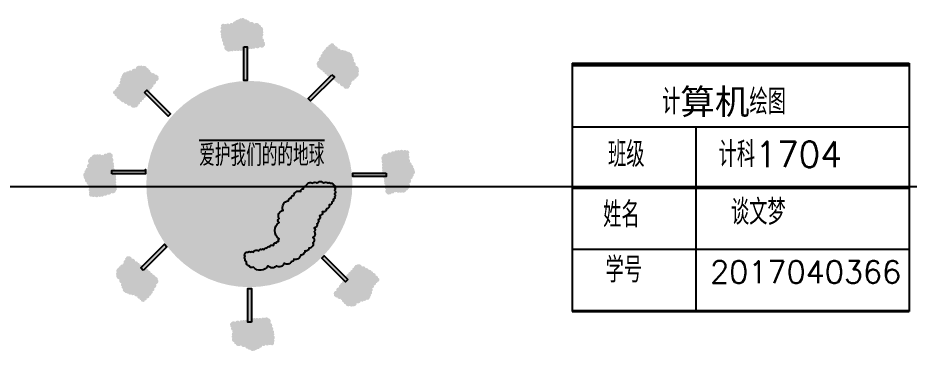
# Model space of a CAD drawing. Header units: millimetres. Extents: x -1960 to 11416, y -605 to 1694.
# Drawn here: x 5263 to 11416, y -605 to 1694 of the extents above; entities that cross this region are included whole.
import ezdxf

# ---------------------------------------------------------------- set-up
doc = ezdxf.new("R2010")
doc.units = ezdxf.units.MM
doc.styles.get("Standard").update_dxf_attribs({"font": 'txt', "bigfont": 'gbcbig.shx'})

# ---------------------------------------------------------------- blocks, each defined once
blk = doc.blocks.new('树')
h = blk.add_hatch(color=0)
h.set_gradient(color1=(0, 255, 0), color2=(153, 255, 153), one_color=1, tint=0.800000011920929, name='INVCURVED')
edge = h.paths.add_edge_path()
edge.add_arc((-162.6497972356574, 319.0718446079256), 32.40550292759453, 151.5923528921612, 261.59235279267114, ccw=False)
edge.add_arc((-184.9861360964805, 358.4702217715026), 24.76198762469645, 145.578493425688, 255.5784933261994, ccw=False)
edge.add_arc((-198.5308234260392, 392.4115753263513), 21.09780792847723, 140.9634160033212, 250.9634159038294, ccw=False)
edge.add_arc((-209.6989901537818, 423.2696030387242), 18.32913511496804, 143.455418828712, 253.45541872922348, ccw=False)
edge.add_arc((-216.1141110966719, 446.0521216863049), 14.48872704222621, 125.00000004974609, 234.99999995025388, ccw=False)
edge.add_arc((-211.1278756360043, 476.9101446445852), 23.18196326756116, 125.00000004974419, 234.9999999502558, ccw=False)
edge.add_arc((-214.4520326097827, 510.14186167658), 17.38647245067169, 125.00000004974419, 234.9999999502559, ccw=False)
edge.add_arc((-213.7375838371527, 534.5884341824822), 14.77633907549962, 113.6769168519337, 223.6769167524416, ccw=False)
edge.add_arc((-207.7888489035977, 539.8006806711362), 14.50597626966946, 35.00000004974521, 144.9999999502549, ccw=False)
edge.add_arc((-186.400151820073, 541.4647260828265), 11.60480163248732, 35.000000049745324, 144.9999999502547, ccw=False)
edge.add_arc((-160.2584122805492, 536.472564507865), 20.30836972278493, 35.0000000497451, 144.999999950255, ccw=False)
edge.add_arc((-123.6629581147636, 541.2199442086605), 21.11914280312157, 50.92738428876203, 160.9273841892717, ccw=False)
edge.add_arc((-91.82053434193949, 558.7902248142182), 18.56810787367291, 73.62652983532439, 183.6265297358329, ccw=False)
edge.add_arc((-67.34087328930582, 573.7420294718943), 19.45719106481041, 61.53778068641702, 171.5377805869267, ccw=False)
edge.add_arc((-47.61426675570965, 590.6026783086875), 10.4565801126966, 68.65861989689671, 178.6586197974059, ccw=False)
edge.add_arc((-35.0172178745961, 597.7237520832), 9.173305763967079, 53.41448387250631, 163.4144837730153, ccw=False)
edge.add_arc((-13.86171379574171, 587.02977182462), 23.92220789068582, 20.979795382670318, 130.9797952831798, ccw=False)
edge.add_arc((17.03306819978297, 582.5271655513579), 15.62086708804439, 13.222107934182816, 123.22210783469171, ccw=False)
edge.add_arc((37.47413556904758, 568.2850011090729), 18.56810787367412, -3.626529735829024, 106.3734701646799, ccw=False)
edge.add_arc((72.40751124794406, 545.0129187131627), 27.51988934748022, 16.585496856861425, 126.58549675737089, ccw=False)
edge.add_arc((121.6000142948424, 529.8163237346885), 32.43513865793949, 24.7071525453577, 134.7071524458678, ccw=False)
edge.add_arc((151.5471665761088, 528.886623945496), 14.49494620278781, -18.097337240779723, 91.90266265972821, ccw=False)
edge.add_arc((159.8724287691839, 496.3645471288935), 28.5450921134358, -31.012189277834523, 78.98781062267602, ccw=False)
edge.add_arc((176.0268276287434, 469.7890624234437), 14.48872704222621, -54.99999995025388, 54.99999995025388, ccw=False)
edge.add_arc((171.988221882335, 445.3424899175416), 17.62686612668181, -64.47341156866003, 45.52658833185171, ccw=False)
edge.add_arc((172.9358515965941, 419.9414868754507), 11.59098163378147, -54.999999950253425, 54.999999950253425, ccw=False)
edge.add_arc((175.0791825225961, 388.8386688422829), 22.07266046015161, -31.7766943168171, 78.22330558369231, ccw=False)
edge.add_arc((191.9480334836353, 364.39209158229), 12.9621998526269, -28.40765874930338, 81.59234115120393, ccw=False)
edge.add_arc((192.6624822562653, 348.0210149404586), 14.77633618413724, -66.3230271579447, 43.67697274256318, ccw=False)
edge.add_arc((173.8835054369292, 344.7176295241813), 26.74622284481143, 227.5143696222659, 337.5143695227757, ccw=False)
edge.add_arc((132.7681897567727, 337.596547303039), 26.27108012830496, 221.332708925409, 331.3327088259188, ccw=False)
edge.add_arc((95.45828681835792, 325.4832866136728), 18.34659755572458, 233.41449840009352, 343.4144983006032, ccw=False)
edge.add_arc((72.64070425261161, 319.0718446079247), 14.50599099592129, 215.0000000497449, 324.99999995025513, ccw=False)
edge.add_arc((51.96645594171878, 313.3700259243064), 9.173291791756023, 233.4145129277077, 343.41451282821686, ccw=False)
edge.add_arc((33.66872282730674, 307.9130144547485), 12.97147388456872, 241.5377516243273, 351.53775152483627, ccw=False)
edge.add_arc((18.69514668667307, 299.1278614820246), 9.17329179175809, 233.4145129277028, 343.4145128282133, ccw=False)
edge.add_arc((-3.407987106442306, 303.410408181486), 20.30838444903676, 215.0000000497449, 324.99999995025513, ccw=False)
edge.add_arc((-31.92625390548528, 300.0822920182136), 14.50599099591914, 215.0000000497453, 324.9999999502547, ccw=False)
edge.add_arc((-58.06799344500905, 301.7463458765349), 17.40718035935311, 215.000000049745, 324.999999950255, ccw=False)
edge.add_arc((-86.58624818101453, 301.7463458765349), 17.40718035935311, 215.000000049745, 324.999999950255, ccw=False)
edge.add_arc((-116.7665814039101, 299.3726518028204), 17.64672367651359, 224.4512689075969, 334.45126880810665, ccw=False)
edge.add_arc((-138.1552784874339, 289.6330936337999), 9.1733057639686, 233.41448387249432, 343.41448377300327, ccw=False)
edge.add_arc((-153.8432913376591, 292.96120135044), 14.79257502899041, 203.7031703068808, 313.7031702073912, ccw=False)
h = blk.add_hatch(color=0)
h.set_gradient(color1=(127, 63, 0), one_color=1, tint=1, name='INVCYLINDER')
h.paths.add_polyline_path([(-3.665933440166555, 326.9987016952273), (30.01638768127305, 326.9987016952273), (30.01638768127305, -3.816460982649005), (-3.665933440166555, -3.816460982649005)])
at = {"color": 0}
blk.add_lwpolyline([(-3.665933440166555, 326.9987016952273), (30.01638768127305, 326.9987016952273), (30.01638768127305, -3.816460982649005), (-3.665933440166555, -3.816460982649005)], close=True, dxfattribs=at)
blk = doc.blocks.new('地球村')
h = blk.add_hatch(color=0)
h.set_gradient(color1=(0, 255, 255), color2=(153, 255, 255), one_color=1, tint=0.800000011920929, name='INVSPHERICAL')
edge = h.paths.add_edge_path()
edge.add_arc((-16.1067164913984, 8.157467929828272), 711.3286625713952, 0, 360)
h = blk.add_hatch(color=0)
h.set_gradient(color1=(0, 255, 0), color2=(153, 255, 153), one_color=1, tint=0.800000011920929, name='INVSPHERICAL')
edge = h.paths.add_edge_path()
edge.add_arc((251.1710218710887, 540.7991977686141), 27.53464464641602, 52.08355729081768, 162.083557191328)
edge.add_arc((222.9773473267069, 537.9987229440788), 11.44602506159863, 79.96589573062735, 189.9658956311392)
edge.add_arc((205.894255278301, 519.6066371501532), 17.40923492891259, 70.5053950776673, 180.5053949781786)
edge.add_arc((185.3315256286605, 509.838608831831), 10.11863494625618, 71.83713670322518, 181.837136603734)
edge.add_arc((168.0857161681506, 502.0514435564504), 10.32297480565316, 46.29682267977518, 156.2968225802862)
edge.add_arc((152.6610748539424, 497.0820023687005), 10.90100052585121, 56.7778707314867, 166.7778706319954)
edge.add_arc((133.2582266239442, 490.9513183662333), 12.31473187920099, 44.45126762074866, 154.4512675212589)
edge.add_arc((121.8118042885635, 486.1527095883083), 10.11526613988882, 88.0973567996993, 198.0973567002119)
edge.add_arc((115.8392947361335, 470.7491850459268), 12.79095449135161, 106.5445163129659, 216.5445162134751)
edge.add_arc((109.2054797363089, 450.8714625280844), 12.79094982950089, 106.5445788851692, 216.5445787856803)
edge.add_arc((104.2301275337195, 432.1549912715876), 12.30087186745131, 115.5266107488775, 225.5266106493866)
edge.add_arc((93.61811435229356, 412.1064410980124), 11.44602096022385, 79.96587517577808, 189.965875076289)
edge.add_arc((84.32871872336182, 396.7029297563539), 13.56846757288813, 98.40765566873641, 208.4076555692459)
edge.add_arc((71.55967343015072, 377.3204082176402), 12.95433690570611, 86.30686410450733, 196.306864005016)
edge.add_arc((61.60895696193256, 363.0781602765036), 10.891593583272, 103.1750601995623, 213.1750601000706)
edge.add_arc((54.47658138174484, 343.69564718442), 13.56846757288922, 98.40765566872794, 208.4076555692372)
edge.add_arc((46.18432438191121, 324.9791806820175), 12.7909443243095, 106.544570655391, 216.5445705558993)
edge.add_arc((24.96029594257561, 304.7597980986158), 16.69408057638883, 49.02019060498625, 159.0201905054957)
edge.add_arc((1.080668153388615, 304.9306305084405), 10.12297257125395, 35.00000004974481, 144.9999999502552)
edge.add_arc((-17.1622899227732, 303.7693708004612), 12.14756708550389, 35.00000004974511, 144.9999999502549)
edge.add_arc((-37.0637107961702, 303.7693623538302), 12.14758181175579, 35.00000004974522, 144.9999999502548)
edge.add_arc((-66.0814235919388, 309.7292392863659), 19.09360593526647, 3.025264416222281, 113.0252643167316)
edge.add_arc((-84.8229630456899, 329.2825631409183), 11.44603137946095, 350.0341770175198, 460.0341769180305)
edge.add_arc((-100.2476076887506, 338.5553904801073), 13.5781627083693, 8.46222258859525, 118.4622224891051)
edge.add_arc((-120.1490164991101, 348.4942559623463), 13.57816270836732, 8.462222588591159, 118.4622224891008)
edge.add_arc((-138.3919866383094, 359.5943727059338), 11.80160956240713, 4.06636388952655, 114.0663637900362)
edge.add_arc((-159.2905527985076, 361.5752526421355), 18.33321722659975, 28.66729027373916, 138.667290174249)
edge.add_arc((-193.6194576362759, 364.2221575206648), 22.63480799931293, 24.70715827857405, 134.7071581790836)
edge.add_arc((-205.9003045175014, 368.0475930176225), 12.79094982950202, 106.5445788851719, 216.5445787856812)
edge.add_arc((-216.5123264331141, 350.3215490592817), 10.11527498237845, 88.09729009738787, 198.0972899979003)
edge.add_arc((-219.1679378460012, 337.2405655802139), 12.13310862553629, 125.0000000497459, 234.9999999502541)
edge.add_arc((-220.3278126079458, 319.0193169502035), 10.11092869100803, 125.0000000497459, 234.9999999502541)
edge.add_arc((-219.1679345171506, 300.7980635661014), 12.13311442921044, 125.0000000497454, 234.9999999502546)
edge.add_arc((-220.3278126079458, 282.5768101819993), 10.11092869100803, 125.0000000497459, 234.9999999502541)
edge.add_arc((-216.0137537897135, 273.9700368175655), 10.11865021185806, 178.162887088195, 288.1628869887042)
edge.add_arc((-194.9524548255213, 267.0197241402433), 18.10421694448987, 188.4622225885934, 298.462222489104)
edge.add_arc((-152.6671394850291, 252.4530870439957), 33.68425936758292, 182.2958142657932, 292.2958141663028)
edge.add_arc((-129.275694715936, 223.7805010421683), 10.90100052585119, 193.2221293680103, 303.2221292685199)
edge.add_arc((-114.1868932411344, 208.7013704089876), 10.89159358327209, 146.8249398999294, 256.8249398004377)
edge.add_arc((-110.8699917727427, 189.8140751892996), 10.11092869100878, 125.000000049743, 234.999999950257)
edge.add_arc((-112.5284425069403, 172.0880396775909), 10.31163720956952, 113.6769433175322, 223.6769432180405)
edge.add_arc((-129.275694715936, 153.5251299204714), 14.73796195050512, 50.92737196358708, 160.9273718640962)
edge.add_arc((-143.5404579393489, 148.2313117167831), 10.11526613988882, 88.0973567996993, 198.0973567002119)
edge.add_arc((-147.3559353799938, 136.8067973714577), 10.11092288733388, 125.0000000497466, 234.9999999502534)
edge.add_arc((-143.3777251353549, 118.0903308690539), 14.29935333421247, 133.1396570740495, 243.1396569745613)
edge.add_arc((-140.7221291143578, 99.37385961255961), 10.89159358327293, 146.8249398999402, 256.8249398004485)
edge.add_arc((-126.294633086949, 85.79765350700688), 17.16904801162882, 170.0341390980711, 280.0341389985804)
edge.add_arc((-102.4150086266163, 63.7682233972256), 21.50723196643817, 166.2197405856423, 276.219740486151)
edge.add_arc((-89.6459720675939, 27.4792913291202), 18.19967164381567, 125.0000000497454, 234.9999999502546)
edge.add_arc((-71.73884176779939, 0.3268706713848815), 30.87743719377773, 156.6379787875067, 266.6379786880156)
edge.add_arc((-60.61787297736737, -31.31703576552411), 12.95771338759001, 176.373459955451, 286.3734598559624)
edge.add_arc((-50.49406153677592, -31.81225363791748), 13.57816270836727, 241.5377775108992, 351.5377774114088)
edge.add_arc((-46.00689568313101, -10.44886060963188), 25.01481337971065, 290.9476663347916, 400.9476662353018)
edge.add_arc((-31.25393404773422, 15.38873039411635), 10.31163720956957, 293.6769433175322, 403.6769432180403)
edge.add_arc((-29.59548331354017, 30.79224648986553), 10.11092869100803, 305.0000000497459, 414.999999950254)
edge.add_arc((-32.57654161367464, 55.14418756897533), 18.31193107348191, 298.652315631415, 408.6523155319235)
edge.add_arc((-26.2785818451448, 77.17360923212425), 10.11092869100803, 305.0000000497459, 414.999999950254)
edge.add_arc((-20.14335155175831, 95.56568657941887), 10.11526613988882, 268.0973567996994, 378.0973567002119)
edge.add_arc((-2.236233315003119, 104.5141163168704), 10.12297257125395, 215.0000000497448, 324.9999999502552)
edge.add_arc((13.6869806426057, 108.9883396322269), 12.80315135083714, 233.4144752013299, 343.4144751018384)
edge.add_arc((38.72648652258613, 111.8060684739486), 14.31570464801893, 206.8794414524546, 316.8794413529651)
edge.add_arc((69.90122269595304, 104.1897308543015), 20.83864281514285, 185.9743629917989, 295.9743628923098)
edge.add_arc((91.95966694694653, 84.63638535239568), 12.95771338759002, 176.3734599554508, 286.3734598559625)
edge.add_arc((112.359660463746, 76.52482986035614), 17.29562089344821, 194.4663866486598, 304.4663865491702)
edge.add_arc((137.2364335397324, 65.42469622350757), 15.41600729266874, 191.8260956347885, 301.8260955352982)
edge.add_arc((153.6582201407418, 58.13275251306129), 10.12298729750584, 215.000000049745, 324.999999950255)
edge.add_arc((168.757395846962, 74.37312596095887), 23.0735810299869, 252.8419335876234, 362.841933488134)
edge.add_arc((196.4524977479414, 93.5848235364789), 18.65644788183822, 255.5675652583912, 365.5675651589018)
edge.add_arc((209.5573828805591, 113.7869399635218), 19.18642474425366, 286.5445788851657, 396.5445787856751)
edge.add_arc((215.6926165027944, 138.4632749518313), 16.1774801019391, 305.0000000497461, 414.9999999502539)
edge.add_arc((217.5137967121373, 158.8362190346078), 10.31163720956966, 316.3230567819595, 426.3230566824678)
edge.add_arc((210.8799937753502, 173.0784754223763), 11.79498730473632, 335.9938570603153, 445.993856960828)
edge.add_arc((201.9264346569707, 195.2787258028119), 14.29935333421181, 313.139657074052, 423.1396569745597)
edge.add_arc((202.5877401043654, 216.3177164752659), 10.11092869100878, 305.000000049743, 414.9999999502569)
edge.add_arc((198.6095365174297, 235.0341829776706), 14.29934758900517, 313.1396603665901, 423.1396602671011)
edge.add_arc((195.7912043635879, 261.042601637152), 16.17748590561325, 305.0000000497458, 414.9999999502542)
edge.add_arc((220.993430984523, 290.381234228657), 22.63479351004463, 225.2928484815006, 335.2928483820106)
edge.add_arc((246.36877670391, 291.6960723292731), 11.80160956240707, 245.9336362099638, 355.9336361104735)
edge.add_arc((264.1131741997087, 299.9784517845086), 10.90098685062519, 236.7778994481329, 346.7778993486419)
edge.add_arc((270.5842443325018, 306.928756015201), 10.31163720957004, 293.6769433175199, 403.676943218028)
edge.add_arc((267.7659188363614, 321.666225521271), 12.7909443243103, 323.4554294441101, 433.4554293446184)
edge.add_arc((257.6524782983361, 346.5133844727731), 18.64467698114403, 317.5432597351719, 427.5432596356825)
edge.add_arc((255.159615081333, 366.8863333096414), 10.11526613988856, 341.902643299788, 451.9026432003006)
edge.add_arc((249.0243847879465, 385.2784106569369), 10.11092869100878, 305.000000049743, 414.9999999502569)
edge.add_arc((249.0243847879465, 401.8431864606663), 10.11092869100803, 305.0000000497459, 414.999999950254)
edge.add_arc((255.9940308929908, 433.1626857876539), 23.06681601570542, 267.0919477420872, 377.0919476425964)
edge.add_arc((288.3286418283042, 457.0194174410002), 19.93604569464662, 238.9371673980619, 348.9371672985724)
edge.add_arc((287.5046035769155, 461.1347134728907), 21.88131147385727, 338.7215877674063, 448.7215876679167)
edge.add_arc((273.9011458008972, 485.486667752721), 14.30753132699745, 350.0341043688587, 460.0341042693679)
edge.add_arc((259.6363946405218, 498.7384883957042), 11.80159693077338, 4.066327138026339, 114.0663270385364)
edge.add_arc((249.0243881167989, 517.7966028244954), 10.11092288733463, 305.0000000497436, 414.9999999502564)
edge.add_arc((253.9997369905359, 537.845152998072), 11.79498730473461, 274.0061430391815, 384.0061429396903)
edge.add_arc((259.4736618365278, 553.7438869662159), 12.30087186745131, 295.5266107488774, 405.5266106493867)
h = blk.add_hatch(color=0)
h.set_gradient(color1=(0, 255, 0), color2=(153, 255, 153), one_color=1, tint=0.800000011920929, name='CYLINDER')
edge = h.paths.add_edge_path()
edge.add_arc((-507.7135541947682, -83.2821896197338), 11.79498232969549, 94.00612852173663, 204.0061284222488, ccw=False)
edge.add_arc((-493.9473723489464, -71.85767527440771), 14.59421627403765, 68.65859387067741, 178.6585937711884, ccw=False)
edge.add_arc((-479.1840485451721, -62.41402766456417), 10.32297480565257, 46.296822679775175, 156.2968225802862, ccw=False)
edge.add_arc((-461.6023838533638, -64.73655552715502), 14.31571922661418, 26.879449777949617, 136.87944967846, ccw=False)
edge.add_arc((-440.0425122457691, -66.8882425332888), 12.31473187920099, 25.548732478740988, 135.5487323792513, ccw=False)
edge.add_arc((-416.8241899039785, -72.52372555662589), 16.32251882558627, 27.883380174867227, 137.8833800753769, ccw=False)
edge.add_arc((-397.584074477978, -75.66584830754607), 11.80159693077093, 4.066327138025713, 114.06632703853671, ccw=False)
edge.add_arc((-380.9995550729745, -85.60472223641534), 11.80160956240895, 4.066363889531885, 114.0663637900418, ccw=False)
edge.add_arc((-355.4510869262849, -121.5692603953213), 39.29551863350832, 0.5233321668214899, 110.52333206733101, ccw=False)
edge.add_arc((-320.2981471659805, -130.6539928608697), 10.31163720957035, -43.67694321804407, 66.32305668246983, ccw=False)
edge.add_arc((-319.799574522578, -147.7139865369926), 12.13311442920918, -54.9999999502557, 54.999999950255585, ccw=False)
edge.add_arc((-322.455170543577, -160.7949832167822), 10.11526613988856, -91.90264320030059, 18.097356700212003, ccw=False)
edge.add_arc((-331.0832761170059, -165.0983656756829), 10.12298729750584, 215.000000049745, 324.9999999502551, ccw=False)
edge.add_arc((-348.9904030879516, -174.0467991056746), 10.11526149894195, -91.90266293953982, 18.097336960969812, ccw=False)
edge.add_arc((-357.4453928917774, -195.7518268596249), 14.15530016741159, -54.999999950255926, 54.999999950255926, ccw=False)
edge.add_arc((-348.491833773398, -220.2745966560191), 12.95432769960725, -16.306914841538912, 93.69308505896993, ccw=False)
edge.add_arc((-334.064337745991, -235.1829033260047), 11.44603548083074, -9.965843537338117, 100.03415636317351, ccw=False)
edge.add_arc((-324.7749267251675, -250.5864109751228), 13.56846757288716, -28.407655569244127, 81.59234433126682, ccw=False)
edge.add_arc((-309.6861373134052, -266.6559689064592), 10.11863842580824, -1.837162905177081, 108.16283699533261, ccw=False)
edge.add_arc((-299.2368569359751, -277.0900475069984), 10.11526149894187, -18.097336960969585, 91.90266293953982, ccw=False)
edge.add_arc((-286.4678149716128, -289.8466539701276), 10.11865021185742, -1.837112911800375, 108.1628869887108, ccw=False)
edge.add_arc((-277.8397093981857, -306.4114213272263), 16.30816513234065, -25.225727587962524, 84.77427231254887, ccw=False)
edge.add_arc((-262.7509199864216, -323.4714150033478), 10.11526613988888, -18.09735670021172, 91.90264320030059, ccw=False)
edge.add_arc((-260.5938966088252, -333.7346743947851), 10.3116372095707, -66.32305668248188, 43.67694321803191, ccw=False)
edge.add_arc((-262.2523473430228, -351.460709906495), 10.11092869100803, -54.999999950253994, 54.99999995025411, ccw=False)
edge.add_arc((-256.1171137207875, -369.8527824996982), 10.115261498941, -18.097336960966288, 91.90266293954511, ccw=False)
edge.add_arc((-243.3480717564271, -382.6093889628287), 10.11865021185981, -1.8371129117975897, 108.16288698871179, ccw=False)
edge.add_arc((-223.2839180790343, -389.901332673275), 12.14756708550389, 35.0000000497451, 144.9999999502549, ccw=False)
edge.add_arc((-208.52059427526, -393.7095057064146), 11.80159693077333, 4.066327138026622, 114.06632703853629, ccw=False)
edge.add_arc((-203.209402233264, -405.6292426782245), 14.29935333421252, -46.860342925950306, 63.139656974561376, ccw=False)
edge.add_arc((-208.1847544358534, -423.0136302635481), 16.3081651323393, -84.77427231254211, 25.225727587969175, ccw=False)
edge.add_arc((-216.812847946243, -439.5784060672753), 10.11863842580736, -108.16283699533898, 1.8371629051720788, ccw=False)
edge.add_arc((-232.237489260453, -445.5382661065501), 12.80315135083776, 233.4144752013297, 343.41447510183866, ccw=False)
edge.add_arc((-250.6431888747975, -460.617391985639), 11.7949823296951, -85.99387147826309, 24.006128422244615, ccw=False)
edge.add_arc((-254.6213991194345, -486.3014167359207), 14.72305860268394, -39.03657756132333, 70.96342233918841, ccw=False)
edge.add_arc((-247.3262907352546, -505.0178879924158), 10.3116372095704, -43.67694321804379, 66.32305668246988, ccw=False)
edge.add_arc((-249.9818867562499, -512.4634100955016), 10.11863842580559, -108.16283699533147, 1.8371629051798095, ccw=False)
edge.add_arc((-265.2437832034266, -511.1313264243274), 16.32250421278496, 207.8833737707149, 317.883373671225, ccw=False)
edge.add_arc((-285.8168837556368, -492.2440227580082), 27.22364668721109, 173.0467220522196, 283.0467219527299, ccw=False)
edge.add_arc((-322.8014000062904, -457.2871743610768), 33.19114602577358, 177.4643897037948, 287.46438960430487, ccw=False)
edge.add_arc((-356.7944616757995, -442.8913612280215), 12.95432769960725, 163.693085158461, 273.69308505896987, ccw=False)
edge.add_arc((-369.5635069690106, -429.1443142660142), 10.11527498237933, 161.9027100020963, 271.9027099026068, ccw=False)
edge.add_arc((-377.1944672556383, -412.579546908916), 13.56846757288716, 151.5923444307558, 261.5923443312669, ccw=False)
edge.add_arc((-385.4867209266195, -393.8630756524204), 12.7909498295027, 143.4554212143282, 253.45542111483752, ccw=False)
edge.add_arc((-393.2804019542018, -375.6418222683196), 10.891593583272, 146.8249398999294, 256.82493980043773, ccw=False)
edge.add_arc((-398.7543301290407, -357.4205736383079), 12.79094432431018, 143.4554294441101, 253.45542934461838, ccw=False)
edge.add_arc((-420.4769312117787, -334.3834537665546), 19.20472004014979, 196.5855179589373, 306.5855178594471, ccw=False)
edge.add_arc((-455.4671535599791, -328.2527613174552), 20.24595986875982, 215.000000049745, 324.999999950255, ccw=False)
edge.add_arc((-467.9107332452004, -330.4217192340402), 10.31163720956957, 136.3230567819598, 246.3230566824679, ccw=False)
edge.add_arc((-468.9078785320016, -310.5439882695655), 14.29935333421252, 133.1396570740497, 243.1396569745614, ccw=False)
edge.add_arc((-471.7262073569946, -290.1710394326973), 12.13311442920918, 125.0000000497443, 234.9999999502557, ccw=False)
edge.add_arc((-473.2219286160471, -261.840101357255), 19.18641923906183, 143.4554267008518, 253.4554266013604, ccw=False)
edge.add_arc((-479.1944227765889, -229.8718142118696), 22.60958615549301, 135.3168579320896, 245.31685783259832, ccw=False)
edge.add_arc((-491.1290435239534, -204.5294326338812), 10.31163720957004, 136.323056781972, 246.32305668248, ccw=False)
edge.add_arc((-492.7874942581511, -189.1259165381324), 10.11092869100878, 125.000000049743, 234.999999950257, ccw=False)
edge.add_arc((-484.9938165594176, -175.5497067400414), 14.58753070513296, 91.27843174957133, 201.2784316500814, ccw=False)
edge.add_arc((-476.2029869161815, -155.0059386940712), 10.89159358327342, 103.17506019955027, 213.1750601000638, ccw=False)
edge.add_arc((-480.0184610279757, -128.6558673541108), 15.80148851946062, 164.8391199750863, 274.8391198755972, ccw=False)
edge.add_arc((-502.076905278971, -102.4766115307141), 23.07359265940146, 177.158088945711, 287.15808884622163, ccw=False)
edge.add_arc((-517.1656946907351, -97.0292318276496), 9.045651640654043, 98.40757225905429, 208.4075721595671, ccw=False)
h = blk.add_hatch(color=0)
h.set_gradient(color1=(0, 255, 0), color2=(0, 255, 0), one_color=1, tint=0.5, name='INVCURVED')
edge = h.paths.add_edge_path()
edge.add_arc((284.7553790414404, -468.9342010672755), 111.5672182451121, 167.9345883695945, 192.0654116304054, ccw=False)
edge.add_arc((189.0130871974507, -426.5329256260331), 23.29308040991321, 125.00000004974439, 234.9999999502555, ccw=False)
edge.add_arc((184.5596309549746, -394.7319714221468), 15.52871640415853, 125.00000004974419, 234.9999999502559, ccw=False)
edge.add_arc((184.5596342838253, -369.2912071082193), 15.52872220783395, 125.00000004974461, 234.9999999502555, ccw=False)
edge.add_arc((193.0499871820302, -349.7954471525697), 18.6700412182255, 91.27845974407529, 201.2784596445868, ccw=False)
edge.add_arc((209.3925857295799, -320.7483672638973), 19.71417457126342, 101.77670743995702, 211.776707340467, ccw=False)
edge.add_arc((219.7972657797054, -298.9139269713457), 14.64934959759963, 79.96587699160199, 189.9658768921134, ccw=False)
edge.add_arc((238.2624646148452, -279.8333441007469), 16.57975501894722, 86.30692070200422, 196.3069206025148, ccw=False)
edge.add_arc((256.7276580446487, -256.5126430834723), 18.67004121822668, 91.27845974407808, 201.2784596445884, ccw=False)
edge.add_arc((275.1928602086373, -228.9518191654299), 20.87221791809246, 95.22570559979329, 205.2257055003017, ccw=False)
edge.add_arc((287.7201218256087, -205.6311097015266), 14.6493350769962, 79.96590163408467, 189.965901534595, ccw=False)
edge.add_arc((312.5530919921039, -191.0093005584663), 22.28142138387603, 70.50541896382049, 180.5054188643303, ccw=False)
edge.add_arc((329.9636339781919, -173.8301507435478), 10.68305142337412, 49.02020562467379, 159.020205525183, ccw=False)
edge.add_arc((353.3121044482559, -174.0487809845192), 18.32212776082614, 43.12056029811578, 153.120560198626, ccw=False)
edge.add_arc((374.9678262122943, -176.8026637463638), 17.37818960592992, 8.462239561801027, 118.46223946231049, ccw=False)
edge.add_arc((403.8377017687089, -198.2219317079568), 26.67058947389363, 5.97434278479102, 115.9743426853019, ccw=False)
edge.add_arc((456.0427678634023, -203.9483068868157), 27.05028500411884, 51.680483833261974, 161.6804837337724, ccw=False)
edge.add_arc((499.5492045953688, -176.1688574818936), 27.52631374279611, 83.78026045786669, 193.7802603583779, ccw=False)
edge.add_arc((514.8371616857548, -144.7830708548763), 12.9461520200791, 88.09737789183072, 198.0973777923422, ccw=False)
edge.add_arc((531.1797602333045, -127.1887487089996), 16.57975501894747, 86.30692070200428, 196.3069206025179, ccw=False)
edge.add_arc((543.4987487146082, -121.6810085252021), 15.76117310740808, 25.548739356939507, 135.5487392574493, ccw=False)
edge.add_arc((562.393778334088, -130.7950642837457), 16.58408748301921, -3.6265458025105772, 106.37345409800241, ccw=False)
edge.add_arc((581.4970810892391, -146.2693315795993), 14.64934959760004, -9.965876892113386, 100.03412300839801, ccw=False)
edge.add_arc((595.7171101329768, -158.1372664074449), 9.335018195522618, -21.278449756866223, 88.72155014364489, ccw=False)
edge.add_arc((602.7229753977899, -172.9777142381083), 11.57718528405414, -28.407673152716313, 81.59232674779582, ccw=False)
edge.add_arc((606.968155175744, -186.9657208092387), 10.3524776027731, -54.999999950258825, 54.999999950258825, ccw=False)
edge.add_arc((588.5029530117536, -194.1562638077459), 24.4371963218818, 246.9747227031684, 356.9747226036784, ccw=False)
edge.add_arc((569.6079200634231, -216.4279814755004), 9.339295886610834, 248.65862895355122, 358.65862885406165, ccw=False)
edge.add_arc((555.3879097404242, -227.0283027128566), 10.98700130774754, -100.03409836591737, 9.965901534592888, ccw=False)
edge.add_arc((536.2846036564242, -235.289917211868), 17.37818960592918, 241.5377605376869, 351.53776043819863, ccw=False)
edge.add_arc((518.0276779569558, -246.7426834012956), 10.68305142337412, 229.0202056246738, 339.02020552518303, ccw=False)
edge.add_arc((495.9554119980621, -253.7366890639068), 15.10442033122341, 245.9336970512523, 355.93369695176256, ccw=False)
edge.add_arc((478.336593547454, -265.8232541327241), 11.58546412885225, 241.5377496913942, 351.5377495919044, ccw=False)
edge.add_arc((455.6262149343602, -273.4510745064345), 17.37817643123705, 241.53778223028598, 351.5377821307965, ccw=False)
edge.add_arc((436.522917584547, -290.6302158747208), 10.98700540912255, -100.03407695232067, 9.965922948190325, ccw=False)
edge.add_arc((421.6647912785011, -301.8643396840091), 12.9504744794195, -108.16287039144618, 1.8371295090676085, ccw=False)
edge.add_arc((408.2911459481456, -313.9509168919963), 9.339292669963148, 248.658599317522, 358.6585992180317, ccw=False)
edge.add_arc((395.5556166008373, -322.4311700786079), 9.339292669963148, 248.658599317522, 358.6585992180317, ccw=False)
edge.add_arc((375.6059268034551, -332.179041609802), 16.58410261052134, -106.37347019325642, 3.6265297072545764, ccw=False)
edge.add_arc((362.2322848019503, -351.4782547213724), 9.335018195522478, -88.72155014364489, 21.278449756866223, ccw=False)
edge.add_arc((353.7419319037435, -364.1986345012894), 9.335018195524855, -88.72155014365092, 21.278449756857526, ccw=False)
edge.add_arc((345.2515756766898, -376.9190190353008), 9.335023022702101, -88.7215303681981, 21.27846953231409, ccw=False)
edge.add_arc((334.6386378827847, -388.1531512912165), 10.98700130774754, -100.03409836591737, 9.965901534592888, ccw=False)
edge.add_arc((323.3875928400175, -398.7534677744811), 9.339292669963148, 248.658599317522, 358.6585992180317, ccw=False)
edge.add_arc((309.167563796278, -409.3537805652063), 10.98701582835142, -100.03413122255012, 9.96586867796151, ccw=False)
edge.add_arc((292.1868492656795, -419.1016689896623), 15.10441734786994, 245.9336781674761, 355.93367806798597, ccw=False)
edge.add_arc((273.083555244717, -433.3083010476728), 12.95046269337236, -108.16283132989969, 1.8371685706097196, ccw=False)
edge.add_arc((258.2254222809715, -447.514929413145), 10.98701582834985, -100.03413122254187, 9.965868677969524, ccw=False)
edge.add_arc((237.637635221281, -457.8966288561596), 18.67858533992629, 248.6585993175218, 358.6585992180324, ccw=False)
edge.add_arc((215.1355330727092, -470.6170001894472), 16.38626448640481, 233.4144832921391, 343.4144831926491, ccw=False)
edge.add_arc((195.3941230686996, -479.9497030822211), 10.68305142337408, 229.0202056246735, 339.02020552518354, ccw=False)
edge.add_arc((180.5360054968405, -485.676081953619), 8.193125257097932, 233.4144995577186, 343.4144994582289, ccw=False)
at = {"color": 0}
blk.add_point((-733.8590450876072, 107.3298598752226), dxfattribs=at)
blk.add_point((-733.8590450876072, 107.3298598752226), dxfattribs=at)
at = {"color": 0, "xscale": 0.7000000000007276, "yscale": 0.6999999999999886, "zscale": 0.7}
blk.add_blockref('树', (-52.22922034458315, 726.143640469767), dxfattribs=at)
at = {"color": 0, "yscale": 0.6999999999999886, "zscale": 0.7}
for p, xscale, rotation in [((394.3067140789062, 598.7259314363619), 0.7000000000001745, 315.0000000000164), ((-576.3307483019307, 479.200660698596), 0.7000000000001745, 44.99999999998355), ((-735.8876476332225, 80.78311049798504), 0.6999999999999886, 90), ((700.1240144942713, 80.78311049798504), 0.6999999999999886, 270), ((-589.6271745734557, -423.8791027233747), 0.7000000000001745, 135.0000000000164), ((500.6779802997626, -490.2820277568098), 0.7000000000001745, 224.9999999999836), ((-4.585354310111143, -716.0519615153244), 0.7000000000007276, 180)]:
    blk.add_blockref('树', p, dxfattribs=dict(at, xscale=xscale, rotation=rotation))
at = {"color": 0, "insert": (-362.1586350087164, 281.9913320662745), "char_height": 150, "width": 929.8583269625051, "attachment_point": 1}
blk.add_mtext('{\\O\\C10;爱护我们的的地球}', dxfattribs=at)
blk = doc.blocks.new('*T10')
at = {"color": 0, "lineweight": -2}
for p, q in [((0, 0), (1220.559007055868, 0)), ((0, 0), (0, -13)), ((1220.559007055868, 0), (3324.962299008475, 0)), ((3324.962299008475, 0), (3324.962299008475, -13)), ((0, -13), (1220.559007055868, -13)), ((0, -13), (0, -23.5)), ((0, -23.5), (1220.559007055868, -23.5)), ((0, -23.5), (0, -626.5)), ((1220.559007055868, -13), (3324.962299008475, -13)), ((1220.559007055868, -13), (1220.559007055868, -23.5)), ((1220.559007055868, -23.5), (3324.962299008475, -23.5)), ((3324.962299008475, -13), (3324.962299008475, -23.5)), ((3324.962299008475, -23.5), (3324.962299008475, -626.5)), ((0, -626.5), (1220.559007055868, -626.5)), ((0, -626.5), (0, -1229.5)), ((1220.559007055868, -626.5), (3324.962299008475, -626.5)), ((1220.559007055868, -626.5), (1220.559007055868, -1229.5)), ((3324.962299008475, -626.5), (3324.962299008475, -1229.5)), ((0, -1229.5), (1220.559007055868, -1229.5)), ((0, -1229.5), (0, -1832.5)), ((1220.559007055868, -1229.5), (3324.962299008475, -1229.5)), ((1220.559007055868, -1229.5), (1220.559007055868, -1832.5)), ((3324.962299008475, -1229.5), (3324.962299008475, -1832.5)), ((0, -1832.5), (1220.559007055868, -1832.5)), ((0, -1832.5), (0, -2435.5)), ((1220.559007055868, -1832.5), (3324.962299008475, -1832.5)), ((1220.559007055868, -1832.5), (1220.559007055868, -2435.5)), ((3324.962299008475, -1832.5), (3324.962299008475, -2435.5)), ((0, -2435.5), (1220.559007055868, -2435.5)), ((0, -2435.5), (0, -2446)), ((0, -2446), (1220.559007055868, -2446)), ((1220.559007055868, -2435.5), (3324.962299008475, -2435.5)), ((1220.559007055868, -2435.5), (1220.559007055868, -2446)), ((1220.559007055868, -2446), (3324.962299008475, -2446)), ((3324.962299008475, -2435.5), (3324.962299008475, -2446))]:
    blk.add_line(p, q, dxfattribs=at)
blk = doc.blocks.new('介绍')
blk.add_blockref('*T10', (-39.83588615431654, 5.818862210784573))
at = {"color": 0, "attachment_point": 1}
for s, insert, char_height, width in [('计{\\fYu Gothic Light|b0|i0|c128|p34;算机}绘图', (847.8433917044968, -248.521253526822), 250, 1331.518859433098), ('班级', (315.1260816963477, -766.8440344291994), 250, 824.3265867077425), ('计科1704', (1406.146592781217, -766.8440344291994), 250, 1406.204234680095), ('谈文梦', (1527.371119504038, -1335.921320244215), 250, 1284.979765312404), ('姓名', (266.6362824782482, -1360.137358114), 250, 472.7755280377169), ('学号', (290.8812107648628, -1904.998606059227), 250, 569.7551264739232), ('2017040366', (1321.289458488318, -1941.322674174622), 220, 1248.612372882482)]:
    blk.add_mtext(s, dxfattribs=dict(at, insert=insert, char_height=char_height, width=width))

msp = doc.modelspace()

# ---------------------------------------------------------------- hatches: boundary and pattern name
h = msp.add_hatch(color=0)
h.set_gradient(color1=(0, 255, 0), one_color=1, tint=1, name='CYLINDER')
h.paths.add_polyline_path([(5662.227907594148, 1325.461099174963, 0.5205670499999999), (5647.968768163108, 1344.450651764675, 0.5205670499999999), (5595.685289084056, 1353.945428059531, 0.5205670499999985), (5552.907919043089, 1368.187592501814, 0.5205670500000041), (5529.142694700044, 1387.177145091526, 0.5205670499999999), (5505.377470357002, 1396.671921386382, 0.5205670500000014), (5467.353130708994, 1406.166697681238, 0.5205670500000044), (5453.093991277954, 1401.419309533809, 0.52056705), (5438.834875972989, 1391.924533238953, 0.5205670499999999), (5410.316621236983, 1377.68236879667, 0.5205670500000042), (5386.551396893941, 1358.692816206958, 0.52056705), (5353.280087638894, 1349.198039912102, 0.5205670499999999), (5320.008802509929, 1349.198039912102, 0.52056705), (5300.996608559846, 1349.198039912102, 0.5205670499999999), (5277.231408342879, 1349.198039912102, 0.5205670499999832), (5272.478353823841, 1325.461099174963, 0.520567050000007), (5272.478353823841, 1296.976770290396, 0.5205670500000054), (5272.478353823841, 1258.997665110973, 0.5205670499999826), (5272.478353823841, 1235.260724373835, 0.5205670500000127), (5281.984438735843, 1206.776395489267, 0.5205670499999885), (5291.490523647844, 1173.544668949089, 0.5205670500000049), (5305.749663078885, 1135.565563769667, 0.5205670499999999), (5329.51488742193, 1088.091682295388, 0.5205670499999999), (5353.280087638894, 1083.344294147961, 0.5205670499999956), (5367.539227069938, 1088.091682295387, 0.5205670500000026), (5396.057481805943, 1092.839070442817, 0.52056705), (5424.575736541949, 1092.839070442817, 0.52056705), (5453.093991277954, 1092.839070442817, 0.52056705), (5476.859215620996, 1092.839070442817, 0.52056705), (5510.13052487604, 1092.839070442817, 0.5205670499999999), (5524.389640181005, 1097.586458590244, 0.5205670500000045), (5543.401834131088, 1107.0812348851, 0.5205670499999955), (5557.660949436049, 1111.828623032527, 0.52056705), (5581.426173779095, 1111.828623032526, 0.5205670500000019), (5609.9444285151, 1121.323399327383, 0.52056705), (5652.721822682146, 1126.070787474811, 0.52056705), (5695.499216849192, 1135.565563769667, 0.5205670499999999), (5700.252247242155, 1159.302504506806, 0.52056705), (5690.746162330153, 1178.292057096518, 0.5205670499999999), (5676.487022899113, 1211.523783636694, 0.520567049999989), (5676.487022899113, 1230.513336226406, 0.5205670500000139), (5681.240077418151, 1258.997665110974, 0.5205670499999826), (5681.240077418151, 1282.734605848112, 0.5205670500000041)])
edge = h.paths.add_edge_path(flags=17)
edge.add_arc((5334.253060119303, 1120.148917664025), 32.40550292759453, 151.5923528921612, 261.59235279267114, ccw=False)
edge.add_arc((5311.91672125848, 1159.547294827602), 24.76198762469645, 145.578493425688, 255.5784933261994, ccw=False)
edge.add_arc((5298.372033928921, 1193.488648382451), 21.09780792847723, 140.9634160033212, 250.9634159038294, ccw=False)
edge.add_arc((5287.203867201179, 1224.346676094824), 18.32913511496804, 143.455418828712, 253.45541872922348, ccw=False)
edge.add_arc((5280.788746258288, 1247.129194742404), 14.48872704222621, 125.00000004974609, 234.99999995025388, ccw=False)
edge.add_arc((5285.774981718956, 1277.987217700685), 23.18196326756116, 125.00000004974419, 234.9999999502558, ccw=False)
edge.add_arc((5282.450824745178, 1311.218934732679), 17.38647245067169, 125.00000004974419, 234.9999999502559, ccw=False)
edge.add_arc((5283.165273517808, 1335.665507238582), 14.77633907549962, 113.6769168519337, 223.6769167524416, ccw=False)
edge.add_arc((5289.114008451363, 1340.877753727236), 14.50597626966946, 35.00000004974521, 144.9999999502549, ccw=False)
edge.add_arc((5310.502705534887, 1342.541799138926), 11.60480163248732, 35.000000049745324, 144.9999999502547, ccw=False)
edge.add_arc((5336.644445074411, 1337.549637563964), 20.30836972278493, 35.0000000497451, 144.999999950255, ccw=False)
edge.add_arc((5373.239899240197, 1342.29701726476), 21.11914280312157, 50.92738428876203, 160.9273841892717, ccw=False)
edge.add_arc((5405.082323013021, 1359.867297870318), 18.56810787367291, 73.62652983532439, 183.6265297358329, ccw=False)
edge.add_arc((5429.561984065655, 1374.819102527994), 19.45719106481041, 61.53778068641702, 171.5377805869267, ccw=False)
edge.add_arc((5449.288590599251, 1391.679751364787), 10.4565801126966, 68.65861989689671, 178.6586197974059, ccw=False)
edge.add_arc((5461.885639480364, 1398.800825139299), 9.173305763967079, 53.41448387250631, 163.4144837730153, ccw=False)
edge.add_arc((5483.041143559219, 1388.106844880719), 23.92220789068582, 20.979795382670318, 130.9797952831798, ccw=False)
edge.add_arc((5513.935925554743, 1383.604238607457), 15.62086708804439, 13.222107934182816, 123.22210783469171, ccw=False)
edge.add_arc((5534.376992924008, 1369.362074165172), 18.56810787367412, -3.626529735829024, 106.3734701646799, ccw=False)
edge.add_arc((5569.310368602904, 1346.089991769262), 27.51988934748022, 16.585496856861425, 126.58549675737089, ccw=False)
edge.add_arc((5618.502871649803, 1330.893396790788), 32.43513865793949, 24.7071525453577, 134.7071524458678, ccw=False)
edge.add_arc((5648.450023931069, 1329.963697001595), 14.49494620278781, -18.097337240779723, 91.90266265972821, ccw=False)
edge.add_arc((5656.775286124144, 1297.441620184993), 28.5450921134358, -31.012189277834523, 78.98781062267602, ccw=False)
edge.add_arc((5672.929684983704, 1270.866135479543), 14.48872704222621, -54.99999995025388, 54.99999995025388, ccw=False)
edge.add_arc((5668.891079237295, 1246.419562973641), 17.62686612668181, -64.47341156866003, 45.52658833185171, ccw=False)
edge.add_arc((5669.838708951555, 1221.01855993155), 11.59098163378147, -54.999999950253425, 54.999999950253425, ccw=False)
edge.add_arc((5671.982039877556, 1189.915741898382), 22.07266046015161, -31.7766943168171, 78.22330558369231, ccw=False)
edge.add_arc((5688.850890838596, 1165.469164638389), 12.9621998526269, -28.40765874930338, 81.59234115120393, ccw=False)
edge.add_arc((5689.565339611226, 1149.098087996558), 14.77633618413724, -66.3230271579447, 43.67697274256318, ccw=False)
edge.add_arc((5670.78636279189, 1145.794702580281), 26.74622284481143, 227.5143696222659, 337.5143695227757, ccw=False)
edge.add_arc((5629.671047111733, 1138.673620359138), 26.27108012830496, 221.332708925409, 331.3327088259188, ccw=False)
edge.add_arc((5592.361144173318, 1126.560359669772), 18.34659755572458, 233.41449840009352, 343.4144983006032, ccw=False)
edge.add_arc((5569.543561607572, 1120.148917664024), 14.50599099592129, 215.0000000497449, 324.99999995025513, ccw=False)
edge.add_arc((5548.869313296679, 1114.447098980406), 9.173291791756023, 233.4145129277077, 343.41451282821686, ccw=False)
edge.add_arc((5530.571580182267, 1108.990087510848), 12.97147388456872, 241.5377516243273, 351.53775152483627, ccw=False)
edge.add_arc((5515.598004041633, 1100.204934538124), 9.17329179175809, 233.4145129277028, 343.4145128282133, ccw=False)
edge.add_arc((5493.494870248518, 1104.487481237585), 20.30838444903676, 215.0000000497449, 324.99999995025513, ccw=False)
edge.add_arc((5464.976603449475, 1101.159365074313), 14.50599099591914, 215.0000000497453, 324.9999999502547, ccw=False)
edge.add_arc((5438.834863909951, 1102.823418932634), 17.40718035935311, 215.000000049745, 324.999999950255, ccw=False)
edge.add_arc((5410.316609173946, 1102.823418932634), 17.40718035935311, 215.000000049745, 324.999999950255, ccw=False)
edge.add_arc((5380.13627595105, 1100.44972485892), 17.64672367651359, 224.4512689075969, 334.45126880810665, ccw=False)
edge.add_arc((5358.747578867526, 1090.710166689899), 9.1733057639686, 233.41448387249432, 343.41448377300327, ccw=False)
edge.add_arc((5343.059566017301, 1094.038274406539), 14.79257502899041, 203.7031703068808, 313.7031702073912, ccw=False)
h = msp.add_hatch(color=0)
h.set_gradient(color1=(0, 255, 0), color2=(204, 255, 204), one_color=1, tint=0.8999999761581421)
edge = h.paths.add_edge_path()
edge.add_arc((6298.108158193257, 562.6970260739204), 20.71421952187929, 65.16619071943519, 231.0586106914089)
edge.add_arc((6298.865603310842, 520.5290865585109), 29.47456823507041, 117.8666208798718, 227.8666207803819)
edge.add_arc((6291.67362741772, 480.7032312605156), 21.93482105063842, 125.0000000497448, 234.9999999502552)
edge.add_arc((6301.569643586599, 456.1595014326926), 23.41944532799952, 163.6930725989808, 273.6930724994916)
edge.add_arc((6321.361675924352, 432.2022301075937), 18.29295030315991, 178.1628247436338, 288.1628246441429)
edge.add_arc((6343.250591013076, 417.228935529411), 16.36482613205528, 188.4622122998617, 298.4622122003706)
edge.add_arc((6379.523486565608, 400.4650822420418), 28.57280771861463, 175.2279579328635, 285.227957833374)
edge.add_arc((6413.405321331896, 373.5131833922717), 26.38413123678168, 181.3414614488445, 291.3414613493549)
edge.add_arc((6449.384054688852, 349.5559032976444), 26.384109749886, 181.3413943541551, 291.3413942546651)
edge.add_arc((6483.560067490413, 315.4105550191857), 26.37203654795397, 158.7215438094472, 268.7215437099574)
edge.add_arc((6499.452533119214, 278.2705478250874), 19.69033942314882, 146.8249310163432, 256.8249309168543)
edge.add_arc((6521.635647000928, 246.5333999595354), 29.48267291964779, 154.774261317246, 264.7742612177554)
edge.add_arc((6541.427679338683, 210.5974929718927), 23.41944532799813, 163.6930725989845, 273.6930724994941)
edge.add_arc((6563.316594427407, 183.6455627311586), 20.69266357528994, 170.0340914987499, 280.0340913992599)
edge.add_arc((6584.304181875918, 157.5889218851407), 18.28686653708543, 161.9026747969605, 271.9026746974706)
edge.add_arc((6593.906027929372, 145.6102862225951), 10.9804871962998, 215.000000049745, 324.999999950255)
edge.add_arc((6631.98163611745, 155.2119046732283), 33.14366431795084, 208.6672907896088, 318.6672906901187)
edge.add_arc((6674.858138654688, 145.9190970343325), 21.96093938375272, 215.000000049745, 324.9999999502549)
edge.add_arc((6707.838596345488, 143.819707433164), 18.30076531537345, 215.000000049745, 324.9999999502549)
edge.add_arc((6731.824394185185, 139.620968391321), 10.98048719629981, 215.000000049745, 324.9999999502549)
edge.add_arc((6742.621766671836, 143.5108966214239), 10.3463317876449, 259.9659086007426, 369.9659085012497)
edge.add_arc((6742.327567878847, 160.2747499087931), 18.27901754220044, 305.0000000497444, 414.9999999502556)
edge.add_arc((6741.426240238636, 185.1273106286007), 15.07431612419918, 319.0522304398, 429.0522303403079)
edge.add_arc((6730.334697636559, 209.9798512681662), 19.69033942314882, 326.8249310163433, 436.8249309168543)
edge.add_arc((6710.248437828255, 238.7223201378365), 26.37205598338126, 338.7216070720055, 448.7216069725142)
edge.add_arc((6697.354182590634, 277.9617370133473), 18.64186418369284, 316.3229990738163, 426.3229989743275)
edge.add_arc((6695.551498632654, 301.9189882581999), 11.56204860055762, 323.4554957669359, 433.4554956674484)
edge.add_arc((6687.458166421759, 322.8816207478994), 15.07431612420107, 319.052230439797, 429.0522303403072)
edge.add_arc((6683.558599712804, 343.8442130771141), 11.56204860056158, 323.4554957669549, 433.4554956674633)
edge.add_arc((6674.563919103986, 359.7127857392987), 13.18600678937529, 338.7215771176172, 448.7215770181268)
edge.add_arc((6626.29811671176, 365.6709090588603), 49.09447839616098, 8.462212299859669, 118.4622122003692)
edge.add_arc((6591.809145178401, 405.5279274776041), 11.57307212283851, 16.58552374091218, 126.5855236414227)
edge.add_arc((6572.624241687867, 419.6059527413234), 13.18601827397693, 338.7215438094369, 448.7215437099455)
edge.add_arc((6545.346005986443, 440.2597342587981), 28.5666880654778, 344.8391342710714, 454.8391341715803)
edge.add_arc((6533.647305859586, 475.6092028239545), 11.5620375179305, 323.4553312027944, 433.4553311033069)
edge.add_arc((6514.462431046612, 493.2683254257904), 23.41944532799952, 343.6930725989808, 453.6930724994916)
edge.add_arc((6489.575276889144, 518.1208660653576), 23.42557749947323, 356.3734741284603, 466.3734740289703)
edge.add_arc((6465.589450371886, 546.2768965125416), 18.28686653708809, 341.9026747969717, 451.9026746974816)
edge.add_arc((6445.503227160989, 573.2288355228059), 21.32351537064125, 335.9938244845794, 445.9938243850909)
edge.add_arc((6429.610753612339, 600.1807343725786), 18.28686653708543, 341.9026747969605, 451.9026746974706)
edge.add_arc((6413.718287983538, 621.1433668622824), 15.51948529661829, 350.0340458299708, 460.0340457304797)
edge.add_arc((6375.642708473026, 629.5096818252225), 36.04130926875197, 11.06281727456373, 121.0628171750733)
edge.add_arc((6348.051514039804, 654.0845948540418), 10.98048719629536, 35.00000004974498, 144.999999950255)
edge.add_arc((6339.351024304122, 647.2000077082985), 13.18601827397731, 91.2784562900307, 201.2784561905428)
edge.add_arc((6327.358125384275, 629.2320542144805), 13.18601827397675, 91.27845629005445, 201.2784561905631)
edge.add_arc((6308.173221893744, 615.1540289507639), 11.57307212283465, 53.4144763585842, 163.4144762590948)
edge.add_arc((6295.278966656123, 608.2694418050187), 10.34633178764801, 79.96590860072514, 189.9659085012324)
edge.add_arc((6306.613820245654, 603.2594321755191), 21.76449954331079, 171.4934704622939, 270.5108626226894)
h = msp.add_hatch(color=0)
h.set_gradient(color1=(0, 255, 0), color2=(102, 255, 102), one_color=1, tint=0.699999988079071, name='HEMISPHERICAL')
edge = h.paths.add_edge_path()
edge.add_arc((7072.573003783016, 160.7089253535705), 11.38577408254755, 125.0000000497437, 234.9999999502563, ccw=False)
edge.add_arc((7105.226054520484, 225.9956748118839), 68.3146306874493, 125.0000000497451, 234.9999999502549, ccw=False)
edge.add_arc((7075.838309648749, 295.945764325128), 17.07866112382185, 125.0000000497462, 234.9999999502538, ccw=False)
edge.add_arc((7099.640921898793, 328.1082316200553), 38.19815496320995, 98.40763940429127, 208.4076393048014, ccw=False)
edge.add_arc((7135.588488249616, 385.4624566771202), 45.91097086570645, 95.22572689847561, 205.2257267989862, ccw=False)
edge.add_arc((7147.275327468944, 433.9708946336648), 16.11150653870352, 79.96590474170029, 189.9659046422115, ccw=False)
edge.add_arc((7165.950901221035, 452.6242548533906), 16.11150653870038, 79.96590474171148, 189.9659046422227, ccw=False)
edge.add_arc((7201.898475491707, 466.1333619285921), 33.22403663426976, 65.9336653905358, 175.9336652910451, ccw=False)
edge.add_arc((7231.315438030915, 499.2576554026987), 16.11150653870038, 79.96590474171148, 189.9659046422227, ccw=False)
edge.add_arc((7249.991003863158, 517.9110043117032), 16.1114967809053, 79.96586999963881, 189.9658699001469, ccw=False)
edge.add_arc((7282.673251510385, 526.7567801015074), 30.68859398155081, 56.77791778222547, 166.777917682736, ccw=False)
edge.add_arc((7313.493787283103, 542.6218289040079), 17.09901691513469, 35.00000004974498, 144.999999950255, ccw=False)
edge.add_arc((7350.844934787285, 536.083460211369), 28.49831484677084, 35.00000004974498, 144.999999950255, ccw=False)
edge.add_arc((7388.196082291466, 542.6218289040079), 17.09901691513469, 35.00000004974498, 144.999999950255, ccw=False)
edge.add_arc((7411.540563820363, 545.8910333305719), 11.39933294047862, 35.0000000497451, 144.9999999502549, ccw=False)
edge.add_arc((7426.950831706722, 541.2276932756437), 12.74181126655408, 8.462215384874185, 118.4622152853849, ccw=False)
edge.add_arc((7437.692228413684, 530.5068687678869), 12.7327111977057, -28.40756453435671, 81.5924353661506, ccw=False)
edge.add_arc((7442.361128270639, 515.1227242854438), 11.38577408254755, -54.999999950256324, 54.999999950256324, ccw=False)
edge.add_arc((7439.095822404906, 491.8060240107898), 17.07866112382185, -54.99999995025382, 54.99999995025382, ccw=False)
edge.add_arc((7442.361128270639, 468.4893237361357), 11.38577408254755, -54.999999950256324, 54.999999950256324, ccw=False)
edge.add_arc((7437.692220493836, 453.1051679429765), 12.73272354485715, -81.59240755258003, 28.407592347931995, ccw=False)
edge.add_arc((7428.354433617793, 434.4517876430086), 12.73270787351849, -81.59226668183669, 28.40773321867539, ccw=False)
edge.add_arc((7414.347767642505, 419.067631849852), 16.11150653870352, -100.03409525829971, 9.965904642211513, ccw=False)
edge.add_arc((7392.406867266969, 395.7509629661561), 20.53352828394755, -88.7216499139663, 21.278349986542707, ccw=False)
edge.add_arc((7372.32768368396, 375.7034382682957), 20.5429071382476, 248.6586292435985, 358.6586291441092, ccw=False)
edge.add_arc((7345.717924966892, 349.1175536473222), 20.53352033310977, -88.72154727376608, 21.27845262674208, ccw=False)
edge.add_arc((7331.711230314042, 317.8683289714153), 18.00464004620194, -73.45546854213262, 36.54453135837531, ccw=False)
edge.add_arc((7322.373443437999, 289.8882685615858), 18.0046289635721, -73.45536286390262, 36.54463703660531, ccw=False)
edge.add_arc((7308.366785382559, 265.1774439692838), 20.53350884850781, -88.72156866328851, 21.278431237220502, ccw=False)
edge.add_arc((7299.028990586663, 230.6590261775291), 17.07866112382185, -54.99999995025382, 54.99999995025382, ccw=False)
edge.add_arc((7291.094776944131, 201.2848502195792), 23.47402401051221, -69.05233814603952, 40.94766175447148, ccw=False)
edge.add_arc((7286.425869167327, 160.7089253535705), 22.77154816509562, -54.99999995025439, 54.99999995025439, ccw=False)
edge.add_arc((7272.419211111886, 133.2097893440439), 28.47662127457969, -91.9026230651005, 18.097376835410103, ccw=False)
edge.add_arc((7250.936454295365, 105.2297804054198), 20.54293627802096, 248.6585751260017, 358.6585750265115, ccw=False)
edge.add_arc((7232.260880543274, 80.03801133256776), 12.73270787351849, -81.59226668183669, 28.40773321867539, ccw=False)
edge.add_arc((7221.519520433721, 69.31719559433935), 12.74181126655388, 241.5377847146152, 351.5377846151256, ccw=False)
edge.add_arc((7182.306640297316, 60.47142857406868), 33.22403663426976, 245.9336653905358, 355.9336652910451, ccw=False)
edge.add_arc((7152.889677758109, 27.34713509996202), 16.11150653870038, -100.03409525828852, 9.965904642222824, ccw=False)
edge.add_arc((7123.4727152189, 23.16470813462218), 29.06139892292921, 226.2968193814064, 336.2968192819164, ccw=False)
edge.add_arc((7068.849575115985, 12.44388362686286), 36.04356614464746, 233.41448059512112, 343.41448049563064, ccw=False)
edge.add_arc((7019.353457671328, 3.117214827719998), 34.1979988214314, 215.0000000497451, 324.99999995025496, ccw=False)
edge.add_arc((6936.716949020428, 14.7998567451227), 62.95427785542217, 220.1882827785499, 330.1882826790598, ccw=False)
edge.add_arc((6877.883052619572, -11.35371842666086), 18.02176864507392, 196.5854810994249, 306.58548099993504, ccw=False)
edge.add_arc((6861.069203579855, 4.030446136024176), 20.53350884850512, 158.7215687627691, 268.7215686632781, ccw=False)
edge.add_arc((6843.797210981122, 24.07795075364512), 12.73272354485939, 151.5924076520857, 261.5924075525978, ccw=False)
edge.add_arc((6839.128303204316, 39.46210654680181), 11.38577408254755, 125.0000000497437, 234.9999999502563, ccw=False)
edge.add_arc((6839.128303204316, 58.11546676652506), 11.38577408254755, 125.0000000497437, 234.9999999502563, ccw=False)
edge.add_arc((6845.200784214631, 65.56709815843148), 12.74181126655785, 61.537784714606175, 171.5377846151167, ccw=False)
edge.add_arc((6860.611052100994, 70.23043821336229), 11.39933294047862, 35.0000000497451, 144.999999950255, ccw=False)
edge.add_arc((6879.286625853085, 70.23043821336483), 11.39933294047418, 35.0000000497451, 144.999999950255, ccw=False)
edge.add_arc((6910.565292346951, 68.35538949540964), 23.49868355495723, 49.02020708554937, 159.0202069860595, ccw=False)
edge.add_arc((6938.578652975089, 84.22045837815473), 12.74181126655785, 61.537784714606175, 171.5377846151167, ccw=False)
edge.add_arc((6953.988920861448, 88.88379843308809), 11.39933294047418, 35.0000000497451, 144.999999950255, ccw=False)
edge.add_arc((6975.929800479269, 93.54713848801454), 12.74181126655722, 61.53778471459867, 171.537784615108, ccw=False)
edge.add_arc((6994.605374231361, 102.8738185978769), 12.74181126655388, 61.53778471461521, 171.5377846151256, ccw=False)
edge.add_arc((7017.949855760254, 108.931294281172), 18.02180186132233, 53.4144838410034, 163.4144837415136, ccw=False)
edge.add_arc((7044.559635235035, 126.190507561814), 16.11149678090651, 79.96586999964308, 189.9658699001528, ccw=False)
edge.add_arc((7059.969911041241, 140.1805164158946), 12.74181126655388, 61.53778471461521, 171.5377846151256, ccw=False)

# ---------------------------------------------------------------- linework, layer by layer
msp.add_xline((25.82915977633911, 530.5500830866258), (1, 0))
msp.add_xline((25.82915977633911, 530.5500830866258), (1, 0))
at = {"color": 0}
msp.add_lwpolyline([(7066.042392051553, 151.3822452437089, -0.52056705), (7066.042392051553, 170.0356054634321, -0.52056705), (7066.042392051553, 281.9557441603356, -0.52056705), (7066.042392051553, 309.9357844899205, -0.52056705), (7094.055781357252, 365.8958651490902, -0.52056705), (7131.406928861434, 431.1826032966892, -0.52056705), (7150.082502613528, 449.8359635164124, -0.52056705), (7168.758076365615, 468.4893237361357, -0.52056705), (7215.447039423409, 496.4693640657206, -0.52056705), (7234.122613175496, 515.1227242854438, -0.52056705), (7252.79818692759, 533.7760618837347, -0.52056705), (7299.487092630254, 552.4294221034579, -0.52056705), (7327.500481935953, 552.4294221034579, -0.52056705), (7374.189387638617, 552.4294221034579, -0.52056705), (7402.202776944316, 552.4294221034579, -0.52056705), (7420.87835069641, 552.4294221034579, -0.52056705), (7439.553924448497, 543.1027419935963, -0.52056705), (7448.891740002102, 524.4494043953055, -0.52056705), (7448.891740002102, 505.7960441755822, -0.52056705), (7448.891740002102, 477.8160038459973, -0.52056705), (7448.891740002102, 459.1626436262741, -0.52056705), (7439.553924448497, 440.5092834065508, -0.52056705), (7430.216166250015, 421.8559231868276, -0.52056705), (7411.54059249792, 403.2025629671043, -0.52056705), (7392.864961390711, 375.2225452589519, -0.52056705), (7364.851629440134, 356.5691850392286, -0.52056705), (7346.17605568804, 328.5891447096437, -0.52056705), (7336.838240134435, 300.6091043800589, -0.52056705), (7327.500481935953, 272.629064050474, -0.52056705), (7308.824908183858, 244.6490463423215, -0.52056705), (7308.824908183858, 216.6690060127366, -0.52056705), (7299.487092630254, 179.3622855732938, -0.52056705), (7299.487092630254, 142.0555651338473, -0.52056705), (7271.473760679677, 104.7488673158296, -0.52056705), (7243.460371373978, 86.09550709610994, -0.52056705), (7234.122613175496, 67.44214687638669, -0.52056705), (7215.447039423409, 58.11546676652506, -0.52056705), (7168.758076365615, 30.13542643694018, -0.52056705), (7150.082502613528, 11.48206621721692, -0.52056705), (7103.393539555735, 2.155386107355298, -0.52056705), (7047.366818299466, -16.49795149093552, -0.52056705), (6991.34009704319, -16.49795149093552, -0.52056705), (6888.624412729128, -25.82463160079715, -0.52056705), (6860.611080778552, -16.49795149093552, -0.52056705), (6841.935507026465, 11.48206621721692, -0.52056705), (6832.597691472853, 30.13542643694018, -0.52056705), (6832.597691472853, 48.78878665666343, -0.52056705), (6832.597691472853, 67.44214687638669, -0.52056705), (6851.273265224947, 76.76882698624831, -0.52056705), (6869.948838977041, 76.76882698624831, -0.52056705), (6888.624412729128, 76.76882698624831, -0.52056705), (6925.97556023331, 86.09550709610994, -0.52056705), (6944.651133985404, 95.42218720597157, -0.52056705), (6963.326707737491, 95.42218720597157, -0.52056705), (6982.002281489586, 104.7488673158296, -0.52056705), (7000.677855241673, 114.0755474256912, -0.52056705), (7028.691244547372, 123.4022275355528, -0.52056705), (7047.366818299466, 142.0555651338473, -0.52056705)], format="xyb", close=True, dxfattribs=at)

# ---------------------------------------------------------------- block references
msp.add_blockref('地球村', (6877.030992242828, 539.1058745271512), dxfattribs=at)
at = {"color": 0, "xscale": 0.7, "yscale": 0.7, "zscale": 0.7}
msp.add_blockref('介绍', (9116.75434865705, 1376.536757808983), dxfattribs=at)

doc.saveas('drawing.dxf')
